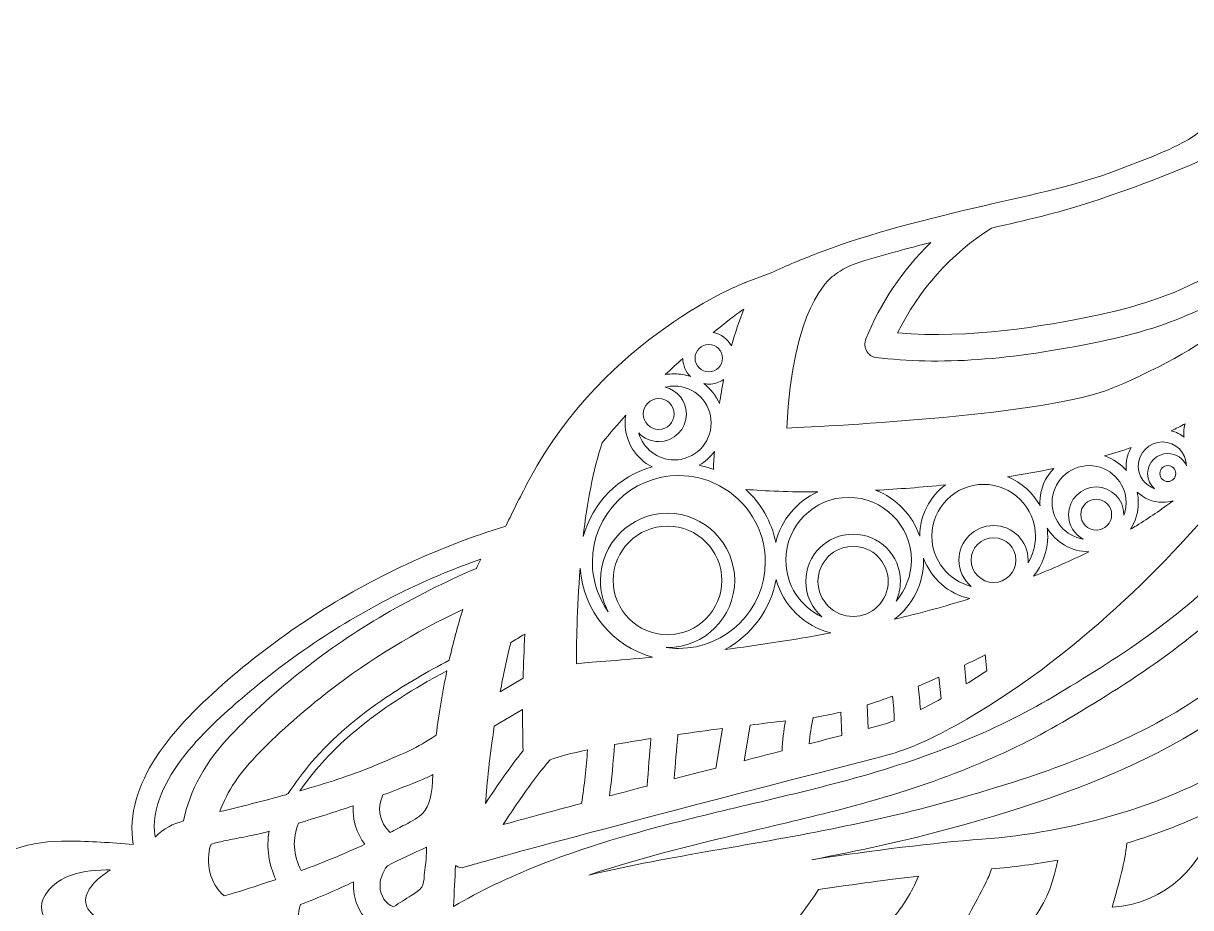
# Model space of a CAD drawing. Header units: millimetres. Extents: x -1630 to 1473, y -391 to 289.
# Drawn here: x -394.7 to -203.4, y -15.3 to 129.7 of the extents above; entities that cross this region are included whole.
import ezdxf

# ---------------------------------------------------------------- set-up
doc = ezdxf.new("R2010")
doc.units = ezdxf.units.MM
doc.header["$MEASUREMENT"] = 0
doc.layers.add('Layer 4', color=7, linetype='Continuous')

msp = doc.modelspace()

# ---------------------------------------------------------------- linework, layer by layer
at = {"layer": 'Layer 4', "lineweight": 0}
for points, knots in [([(-94.08, -259.06), (-94.1, -259.03), (-94.12, -259.01), (-94.15, -258.98), (-94.24, -258.79), (-94.32, -258.6), (-94.41, -258.41), (-94.59, -258.06), (-94.78, -257.72), (-94.96, -257.37), (-95.22, -256.85), (-95.48, -256.32), (-95.74, -255.79), (-100.32, -246.59), (-105.88, -238.13), (-113.39, -230.98), (-123.39, -221.45), (-135.04, -215.92), (-149.07, -215.26), (-144.38, -214.29), (-139.69, -213.32), (-134.34, -212.22), (-136.26, -210.01), (-137.94, -208.22), (-139.47, -206.31), (-145.75, -198.42), (-151.91, -190.44), (-158.27, -182.61), (-163.44, -176.24), (-169.72, -171.19), (-177.29, -167.89), (-179.38, -166.97), (-181.63, -166.42), (-184.74, -165.4), (-180.86, -164.63), (-177.94, -163.84), (-174.97, -163.52), (-171.9, -163.19), (-168.78, -163.31), (-165.52, -163.23), (-165.74, -162.3), (-165.75, -161.88), (-165.93, -161.56), (-166.25, -160.98), (-166.62, -160.42), (-167.05, -159.92), (-175.71, -149.87), (-184.02, -139.5), (-194.32, -130.98), (-204.14, -122.86), (-214.71, -116.17), (-227.22, -113.03), (-236.91, -110.59), (-246.55, -110.4), (-256.24, -113.31), (-262.05, -115.06), (-267.2, -117.9), (-271.73, -121.3), (-276.87, -118.07), (-281.63, -114.68), (-286.75, -111.95), (-296.71, -106.66), (-307.15, -104.58), (-318.09, -108.93), (-321.42, -110.25), (-324.66, -111.77), (-327.92, -113.25), (-332.8, -115.46), (-337.81, -117.38), (-343.24, -116.67), (-345.91, -116.31), (-348.52, -115.13), (-351.02, -114.01), (-353.14, -113.06), (-353.55, -110.85), (-354.21, -108.79), (-354.8, -106.92), (-355.9, -105.19), (-356.94, -103.5), (-357.88, -101.99), (-359.05, -100.63), (-360.22, -99.05), (-355.86, -96.97), (-353.68, -93.46), (-352.4, -89.49), (-350.48, -83.52), (-350.08, -78.4), (-349.24, -72.8), (-348.85, -70.2), (-349.19, -67.49), (-349.05, -64.84), (-349.03, -64.49), (-348.16, -64.18), (-347.01, -63.4), (-348.97, -68.08), (-346.66, -70.7), (-344.2, -72.87), (-333.32, -82.51), (-320.56, -86.08), (-306.25, -83.87), (-302.12, -83.23), (-298.09, -82.03), (-294.01, -81.09), (-293.18, -86.18), (-291.65, -87.96), (-286.7, -89.23), (-285.05, -89.66), (-283.3, -89.97), (-281.6, -89.94), (-278.7, -89.89), (-275.81, -89.56), (-272.91, -89.29), (-263.29, -88.37), (-254.7, -84.77), (-247.04, -78.99), (-244.2, -76.84), (-241.64, -74.33), (-238.47, -71.57), (-235.7, -71.57), (-232.3, -72.06), (-229.09, -71.48), (-218.58, -69.58), (-210.64, -63.86), (-205.09, -54.99), (-202.73, -54.87), (-199.97, -54.96), (-197.43, -54.21), (-187.45, -51.27), (-181.35, -43.82), (-176.24, -33.85), (-169.01, -19.76), (-172.23, 3.84), (-172.54, 6.5), (-167.85, 14.56), (-168.39, 26.23), (-169.66, 33.48), (-168.97, 34.9), (-168.4, 36.08), (-168.17, 36.54), (-162.43, 47.83), (-156.91, 59.13), (-154.14, 71.56), (-151.39, 83.9), (-150.77, 96.66), (-151.63, 109.25), (-151.72, 110.63), (-151.84, 112.02), (-151.97, 113.4), (-153.2, 126.48), (-155.17, 139.45), (-158.6, 152.12), (-161.76, 163.78), (-166.2, 175.28), (-171.43, 186.21), (-174.41, 192.45), (-178.03, 198.44), (-182.55, 203.69), (-179.08, 202.59), (-174.95, 203.54), (-172.89, 206.71), (-171.06, 209.53), (-171.99, 213.46), (-175.42, 214.47), (-176.74, 214.86), (-178.71, 214.73), (-179.08, 213.08), (-179.43, 211.52), (-177.92, 210.49), (-176.55, 210.87), (-176.34, 210.92), (-176.16, 211.01), (-176.01, 211.12), (-175.94, 211.08), (-175.88, 211.03), (-175.82, 210.98), (-175.46, 210.69), (-175.31, 210.32), (-175.28, 209.87), (-175.21, 208.8), (-176.09, 207.87), (-176.93, 207.33), (-178.77, 206.16), (-180.97, 206.49), (-182.82, 207.41), (-184.82, 208.39), (-186.55, 209.71), (-188.42, 210.73), (-188.28, 210.76), (-188.14, 210.79), (-188, 210.82), (-183.04, 211.98), (-180.01, 215.77), (-180.5, 220.97), (-180.93, 225.47), (-185.42, 230.05), (-190.11, 227.59), (-190.46, 227.41), (-190.79, 227.19), (-191.09, 226.94), (-189.85, 231.03), (-189.93, 235.23), (-191.43, 239.1), (-193.08, 243.34), (-196.15, 246.26), (-199.26, 246.54), (-201.3, 246.72), (-203.1, 245.71), (-204.33, 243.71), (-205.45, 241.87), (-204.57, 239.41), (-203.55, 236.57), (-201.95, 232.12), (-199.96, 226.59), (-204.08, 220.71), (-207.22, 216.22), (-210.62, 214.25), (-212.35, 213.48), (-213.61, 213.22), (-214.85, 212.86), (-216.06, 212.42), (-216.06, 212.42), (-217.21, 212.14), (-217.21, 212.14), (-214.15, 216.06), (-210.8, 221.78), (-210.56, 228.24), (-210.12, 240.37), (-215.26, 250.53), (-224.3, 255.42), (-229.66, 258.32), (-235.52, 258.67), (-238.89, 256.28), (-241.09, 254.73), (-242.04, 252.18), (-241.55, 249.1), (-241.12, 246.32), (-238.19, 244.64), (-234.49, 242.51), (-228.72, 239.19), (-221.53, 235.06), (-220.58, 224.93), (-220.04, 219.15), (-220.95, 214.76), (-221.94, 211.91), (-221.41, 213.84), (-221.13, 215.91), (-221.33, 218.03), (-222.16, 226.82), (-226.85, 233.67), (-233.85, 236.35), (-238.1, 237.98), (-242.33, 237.66), (-244.62, 235.54), (-246.13, 234.15), (-246.59, 232.14), (-245.92, 229.89), (-245.32, 227.82), (-242.91, 226.82), (-240.11, 225.67), (-235.75, 223.87), (-230.31, 221.63), (-228.72, 214.64), (-227.48, 209.2), (-228.35, 205.32), (-228.94, 203.57), (-229.1, 203.38), (-229.27, 203.2), (-229.42, 203.01), (-230.7, 201.46), (-231.74, 199.78), (-232.69, 198.02), (-233.64, 196.23), (-233.94, 194.07), (-235.1, 192.41), (-236.4, 190.53), (-238.66, 189.95), (-240.51, 188.81), (-242.42, 187.64), (-244.1, 186.16), (-245.52, 184.43), (-248.28, 181.03), (-249.91, 176.86), (-251.1, 172.69), (-251.22, 172.26), (-251.07, 171.48), (-250.77, 171.27), (-250.45, 171.04), (-249.71, 171.14), (-249.29, 171.36), (-246.94, 172.57), (-245.01, 174.27), (-242.5, 175.29), (-239.84, 176.37), (-237.02, 177.05), (-234.16, 177.28), (-233.35, 177.35), (-232.53, 177.38), (-231.76, 177.16), (-230.99, 176.93), (-230.32, 176.48), (-229.65, 176.03), (-225.92, 173.5), (-221.97, 170.9), (-217.49, 170.45), (-213.08, 170.01), (-208.86, 171.68), (-204.58, 172.41), (-198.29, 173.49), (-188.95, 170.81), (-185.39, 165.12), (-183.95, 162.81), (-183.61, 159.97), (-183.7, 157.25), (-183.9, 151.06), (-184.94, 145.04), (-186.77, 139.12), (-188.84, 132.44), (-190.92, 125.8), (-194.58, 119.76), (-196.23, 117.05), (-198.31, 114.79), (-200.73, 112.79), (-204.63, 109.57), (-209.36, 108.01), (-213.94, 106.19), (-221.46, 103.21), (-229.4, 101.62), (-237.25, 99.79), (-246.48, 97.63), (-255.67, 95.39), (-264.56, 91.99), (-267.13, 91.01), (-269.65, 89.95), (-272.14, 88.81), (-272.14, 88.81), (-276.4, 87.2), (-276.4, 87.2), (-276.63, 87.12), (-299.13, 78.39), (-311.68, 55.07), (-313.12, 52.39), (-314.43, 49.81), (-315.62, 47.26), (-326.77, 43.83), (-337.43, 38.87), (-347.22, 32.52), (-352.12, 29.35), (-356.8, 25.83), (-361.21, 22), (-365.58, 18.2), (-369.87, 14.13), (-373.02, 9.24), (-375.71, 5.08), (-377.54, 0), (-376.66, -4.9), (-380.29, -4.63), (-383.78, -4.36), (-387.26, -4.35), (-393.42, -4.34), (-399.2, -5.58), (-402.46, -11.1), (-408.14, -10.95), (-413.44, -10.55), (-418.72, -10.74), (-425.68, -11), (-431.96, -13.42), (-437.13, -18.2), (-445.74, -26.16), (-439.42, -31.84), (-439.47, -32.21), (-441.81, -32.21), (-444.19, -32.13), (-446.57, -32.23), (-451.6, -32.43), (-456.62, -32.72), (-461.65, -32.99), (-470.57, -33.47), (-478.87, -36.14), (-486.49, -40.63), (-494.59, -45.41), (-500.65, -52), (-503.7, -61.2), (-506.02, -68.2), (-506.91, -75.38), (-507.5, -82.63), (-507.85, -86.88), (-507.78, -86.96), (-512.08, -88.3), (-517.41, -89.96), (-522.58, -91.96), (-527.38, -94.9), (-544.45, -105.33), (-553.08, -120.5), (-552.85, -140.48), (-552.79, -146.55), (-552.12, -152.65), (-551.21, -158.66), (-550.1, -165.95), (-550.56, -182.17), (-550.47, -182.89), (-547.8, -181.22), (-545.17, -179.49), (-542.52, -177.81), (-542.56, -178.79), (-542.98, -179.39), (-543.36, -180.02), (-545.89, -184.22), (-548.78, -188.24), (-550.85, -192.64), (-556.35, -204.4), (-557.94, -216.75), (-554.6, -229.39), (-552.82, -236.17), (-550.27, -242.74), (-548.18, -249.43), (-546.2, -255.74), (-544.38, -262.09), (-542.49, -268.42), (-542.06, -269.83), (-541.61, -271.24), (-540.89, -273.53), (-534.22, -263.19), (-525.38, -256.62), (-515.52, -250.29), (-515.52, -256.17), (-515.51, -261.45), (-515.52, -266.73), (-515.54, -275.16), (-514.25, -283.39), (-511.39, -291.3), (-508.4, -299.56), (-503.84, -306.84), (-496.54, -311.98), (-491.56, -315.49), (-486.43, -318.8), (-481.21, -321.93), (-474.7, -325.84), (-461.94, -336.71), (-460.64, -337.62), (-459.39, -328.44), (-457.36, -321.22), (-455.71, -312.07), (-454.53, -314.78), (-453.51, -317.08), (-452.52, -319.38), (-447.03, -332.19), (-439.81, -343.81), (-429.56, -353.42), (-419.24, -363.1), (-407.19, -369.1), (-393.01, -369.84), (-385.89, -370.22), (-378.69, -369.55), (-371.56, -368.94), (-365.32, -368.41), (-359.14, -368.07), (-352.94, -369.15), (-351.46, -369.4), (-349.94, -369.44), (-348.53, -369.56), (-350.46, -361.19), (-352.32, -353.15), (-354.18, -345.11), (-352.77, -345.71), (-351.91, -346.52), (-351.06, -347.34), (-344.98, -353.3), (-338.44, -358.64), (-331.27, -363.28), (-318.83, -371.32), (-305.25, -373.38), (-290.89, -371.38), (-283.3, -370.32), (-275.76, -368.83), (-268.22, -367.43), (-260.19, -365.94), (-252.19, -365.87), (-244.22, -367.75), (-242.36, -368.19), (-240.56, -368.88), (-238.1, -369.66), (-238.56, -368.12), (-242.32, -359.48), (-243.26, -355.8), (-244.83, -349.67), (-245.79, -343.38), (-247.09, -337.18), (-247.7, -334.22), (-248.49, -331.3), (-249.21, -328.3), (-245.64, -330.77), (-242.42, -333.39), (-238.85, -335.38), (-225.65, -342.75), (-211.65, -345.61), (-196.71, -342.01), (-188.54, -340.04), (-180.85, -336.82), (-173.4, -332.96), (-162.23, -327.16), (-137.82, -316.09), (-136.77, -315.38), (-147.75, -307.78), (-153.22, -296.18), (-161.85, -286.15), (-151.04, -289.93), (-141.17, -288.72), (-131.5, -285.34), (-125.75, -283.33), (-120.12, -280.95), (-114.56, -278.46), (-103.2, -273.38), (-88.42, -276.35), (-87.44, -276.16), (-89.72, -270.29), (-91.9, -264.67), (-94.08, -259.06)], [0, 0, 0, 0, 1, 1, 1, 2, 2, 2, 3, 3, 3, 4, 4, 4, 5, 5, 5, 6, 6, 6, 7, 7, 7, 8, 8, 8, 9, 9, 9, 10, 10, 10, 11, 11, 11, 12, 12, 12, 13, 13, 13, 14, 14, 14, 15, 15, 15, 16, 16, 16, 17, 17, 17, 18, 18, 18, 19, 19, 19, 20, 20, 20, 21, 21, 21, 22, 22, 22, 23, 23, 23, 24, 24, 24, 25, 25, 25, 26, 26, 26, 27, 27, 27, 28, 28, 28, 29, 29, 29, 30, 30, 30, 31, 31, 31, 32, 32, 32, 33, 33, 33, 34, 34, 34, 35, 35, 35, 36, 36, 36, 37, 37, 37, 38, 38, 38, 39, 39, 39, 40, 40, 40, 41, 41, 41, 42, 42, 42, 43, 43, 43, 44, 44, 44, 45, 45, 45, 46, 46, 46, 47, 47, 47, 48, 48, 48, 49, 49, 49, 50, 50, 50, 51, 51, 51, 52, 52, 52, 53, 53, 53, 54, 54, 54, 55, 55, 55, 56, 56, 56, 57, 57, 57, 58, 58, 58, 59, 59, 59, 60, 60, 60, 61, 61, 61, 62, 62, 62, 63, 63, 63, 64, 64, 64, 65, 65, 65, 66, 66, 66, 67, 67, 67, 68, 68, 68, 69, 69, 69, 70, 70, 70, 71, 71, 71, 72, 72, 72, 73, 73, 73, 74, 74, 74, 75, 75, 75, 76, 76, 76, 77, 77, 77, 78, 78, 78, 79, 79, 79, 80, 80, 80, 81, 81, 81, 82, 82, 82, 83, 83, 83, 84, 84, 84, 85, 85, 85, 86, 86, 86, 87, 87, 87, 88, 88, 88, 89, 89, 89, 90, 90, 90, 91, 91, 91, 92, 92, 92, 93, 93, 93, 94, 94, 94, 95, 95, 95, 96, 96, 96, 97, 97, 97, 98, 98, 98, 99, 99, 99, 100, 100, 100, 101, 101, 101, 102, 102, 102, 103, 103, 103, 104, 104, 104, 105, 105, 105, 106, 106, 106, 107, 107, 107, 108, 108, 108, 109, 109, 109, 110, 110, 110, 111, 111, 111, 112, 112, 112, 113, 113, 113, 114, 114, 114, 115, 115, 115, 116, 116, 116, 117, 117, 117, 118, 118, 118, 119, 119, 119, 120, 120, 120, 121, 121, 121, 122, 122, 122, 123, 123, 123, 124, 124, 124, 125, 125, 125, 126, 126, 126, 127, 127, 127, 128, 128, 128, 129, 129, 129, 130, 130, 130, 131, 131, 131, 132, 132, 132, 133, 133, 133, 134, 134, 134, 135, 135, 135, 136, 136, 136, 137, 137, 137, 138, 138, 138, 139, 139, 139, 140, 140, 140, 141, 141, 141, 142, 142, 142, 143, 143, 143, 144, 144, 144, 145, 145, 145, 146, 146, 146, 147, 147, 147, 148, 148, 148, 149, 149, 149, 150, 150, 150, 151, 151, 151, 152, 152, 152, 153, 153, 153, 154, 154, 154, 155, 155, 155, 156, 156, 156, 157, 157, 157, 158, 158, 158, 159, 159, 159, 160, 160, 160, 161, 161, 161, 162, 162, 162, 163, 163, 163, 164, 164, 164, 165, 165, 165, 166, 166, 166, 167, 167, 167, 168, 168, 168, 169, 169, 169, 170, 170, 170, 171, 171, 171, 172, 172, 172, 172]), ([(-236.06, 96.11), (-230.43, 97.4), (-225.11, 98.63), (-220.47, 100.14), (-209.25, 103.78), (-201.82, 107.12), (-198.71, 108.61), (-198.5, 107.88), (-198.28, 107.14), (-198.13, 106.65), (-196.86, 102.59), (-195.03, 98.42), (-192.68, 94.23), (-198.78, 88.19), (-207.26, 84.21), (-219.29, 81.72), (-227.45, 80.03), (-239.51, 77.95), (-251.44, 78.93), (-247.99, 85.98), (-242.69, 91.9), (-236.06, 96.11)], [0, 0, 0, 0, 1, 1, 1, 2, 2, 2, 3, 3, 3, 4, 4, 4, 5, 5, 5, 6, 6, 6, 7, 7, 7, 7]), ([(-262.03, 88.24), (-261.91, 88.31), (-261.79, 88.4), (-261.69, 88.5), (-261.41, 88.74), (-259.83, 89.87), (-257.61, 90.55), (-253.42, 91.83), (-249.45, 92.89), (-246.02, 93.74), (-250.6, 89.27), (-254.24, 83.88), (-256.63, 77.96), (-256.9, 77.3), (-256.85, 76.52), (-256.49, 75.91), (-256.17, 75.36), (-255.63, 75), (-255.01, 74.93), (-244.51, 73.62), (-233.14, 74.42), (-218.12, 77.54), (-206.08, 80.03), (-197, 84.25), (-190.4, 90.4), (-190.12, 89.93), (-189.97, 89.53), (-189.97, 89.22), (-189.97, 89.07), (-189.95, 88.93), (-189.91, 88.8), (-192.13, 84.8), (-198.43, 77.33), (-216.16, 69.92), (-226.79, 65.47), (-261.92, 63.68), (-269.59, 63.34), (-268.69, 83.03), (-262.65, 87.8), (-262.03, 88.24)], [0, 0, 0, 0, 1, 1, 1, 2, 2, 2, 3, 3, 3, 4, 4, 4, 5, 5, 5, 6, 6, 6, 7, 7, 7, 8, 8, 8, 9, 9, 9, 10, 10, 10, 11, 11, 11, 12, 12, 12, 13, 13, 13, 13]), ([(-276.87, 82.7), (-276.78, 82.75), (-276.7, 82.8), (-276.61, 82.85), (-277.41, 80.89), (-278.08, 78.86), (-278.65, 76.82), (-279.26, 77.94), (-280.37, 78.76), (-281.68, 78.98), (-279.69, 80.59), (-278.03, 81.85), (-276.87, 82.7)], [0, 0, 0, 0, 1, 1, 1, 2, 2, 2, 3, 3, 3, 4, 4, 4, 4]), ([(-282.38, 77.04), (-281.14, 77.04), (-280.13, 76.03), (-280.13, 74.79), (-280.13, 73.55), (-281.14, 72.54), (-282.38, 72.54), (-283.62, 72.54), (-284.63, 73.55), (-284.63, 74.79), (-284.63, 76.03), (-283.62, 77.04), (-282.38, 77.04)], [0, 0, 0, 0, 1, 1, 1, 2, 2, 2, 3, 3, 3, 4, 4, 4, 4]), ([(-286.63, 74.75), (-286.62, 73.59), (-286.14, 72.54), (-285.38, 71.78), (-286.21, 72.07), (-287.1, 72.23), (-288.03, 72.23), (-288.53, 72.23), (-289.02, 72.19), (-289.5, 72.1), (-288.52, 73.03), (-287.56, 73.91), (-286.63, 74.75)], [0, 0, 0, 0, 1, 1, 1, 2, 2, 2, 3, 3, 3, 4, 4, 4, 4]), ([(-283.21, 70.63), (-282.94, 70.57), (-282.66, 70.54), (-282.38, 70.54), (-281.47, 70.54), (-280.63, 70.83), (-279.94, 71.32), (-280.21, 69.95), (-280.43, 68.62), (-280.62, 67.34), (-281.18, 68.65), (-282.08, 69.78), (-283.21, 70.63)], [0, 0, 0, 0, 1, 1, 1, 2, 2, 2, 3, 3, 3, 4, 4, 4, 4]), ([(-253.99, 9.51), (-250.23, 10.48), (-246.4, 12.09), (-241.92, 14.59), (-222.26, 25.55), (-206.53, 41.95), (-196.8, 53.77), (-191.43, 60.3), (-187.24, 66.19), (-184.33, 70.55), (-184.12, 61.14), (-188.1, 51.09), (-195.52, 42.54), (-203.75, 33.05), (-214.63, 26.11), (-225.06, 19.82), (-234.62, 14.06), (-245.56, 9.52), (-258.53, 5.95), (-264.3, 4.35), (-270.23, 2.95), (-275.97, 1.59), (-281.41, 0.3), (-287.04, -1.04), (-292.54, -2.54), (-305.53, -6.07), (-315.65, -10.07), (-324.18, -15.07), (-324.09, -12.75), (-323.98, -10.51), (-323.87, -8.35), (-323.84, -8.38), (-323.81, -8.41), (-323.77, -8.43), (-323.39, -8.71), (-322.9, -8.8), (-322.45, -8.66), (-322.45, -8.66), (-321.15, -8.27), (-321.15, -8.27), (-321.04, -8.24), (-309.38, -4.76), (-253.99, 9.51)], [0, 0, 0, 0, 1, 1, 1, 2, 2, 2, 3, 3, 3, 4, 4, 4, 5, 5, 5, 6, 6, 6, 7, 7, 7, 8, 8, 8, 9, 9, 9, 10, 10, 10, 11, 11, 11, 12, 12, 12, 13, 13, 13, 14, 14, 14, 14]), ([(-281.69, -5.92), (-288.34, -7.07), (-295.19, -8.31), (-302, -9.93), (-293.02, -6.89), (-283.7, -4.69), (-274.57, -2.53), (-269.31, -1.29), (-263.88, -0.01), (-258.62, 1.41), (-244.97, 5.1), (-234.1, 9.46), (-224.39, 15.16), (-213.6, 21.49), (-202.4, 28.66), (-193.66, 38.1), (-184.7, 47.76), (-179.84, 59.19), (-179.95, 70.04), (-179, 68.37), (-178.14, 66.68), (-177.37, 64.99), (-176.35, 57.14), (-178.04, 48.44), (-182.14, 40.48), (-187.05, 30.94), (-195.38, 22.76), (-206.89, 16.17), (-218.33, 9.62), (-230.96, 5.58), (-241.81, 2.5), (-254.49, -1.11), (-267.38, -3.45), (-281.69, -5.92)], [0, 0, 0, 0, 1, 1, 1, 2, 2, 2, 3, 3, 3, 4, 4, 4, 5, 5, 5, 6, 6, 6, 7, 7, 7, 8, 8, 8, 9, 9, 9, 10, 10, 10, 11, 11, 11, 11]), ([(-290.57, 61.12), (-288.07, 61.12), (-286.04, 63.15), (-286.04, 65.65), (-286.04, 67.78), (-287.52, 69.57), (-289.51, 70.05), (-289.03, 70.16), (-288.54, 70.23), (-288.03, 70.23), (-284.69, 70.23), (-281.98, 67.52), (-281.98, 64.18), (-281.98, 60.84), (-284.69, 58.12), (-288.03, 58.12), (-290.81, 58.12), (-293.15, 60), (-293.86, 62.55), (-293.04, 61.67), (-291.87, 61.12), (-290.57, 61.12)], [0, 0, 0, 0, 1, 1, 1, 2, 2, 2, 3, 3, 3, 4, 4, 4, 5, 5, 5, 6, 6, 6, 7, 7, 7, 7]), ([(-290.57, 68.18), (-289.17, 68.18), (-288.04, 67.04), (-288.04, 65.65), (-288.04, 64.25), (-289.17, 63.12), (-290.57, 63.12), (-291.96, 63.12), (-293.1, 64.25), (-293.1, 65.65), (-293.1, 67.04), (-291.96, 68.18), (-290.57, 68.18)], [0, 0, 0, 0, 1, 1, 1, 2, 2, 2, 3, 3, 3, 4, 4, 4, 4]), ([(-299.82, 60.91), (-298.58, 62.48), (-297.29, 63.98), (-295.99, 65.43), (-296.06, 65.02), (-296.09, 64.6), (-296.09, 64.18), (-296.09, 61.04), (-294.29, 58.31), (-291.66, 56.98), (-297.15, 55.44), (-301.47, 51.07), (-302.94, 45.54), (-302.31, 50.98), (-301.33, 56.49), (-299.82, 60.91)], [0, 0, 0, 0, 1, 1, 1, 2, 2, 2, 3, 3, 3, 4, 4, 4, 5, 5, 5, 5]), ([(-204.48, 61.85), (-205.1, 62.33), (-205.82, 62.68), (-206.6, 62.88), (-205.83, 63.26), (-205.07, 63.65), (-204.32, 64.06), (-204.48, 63.64), (-204.57, 63.18), (-204.57, 62.69), (-204.57, 62.4), (-204.54, 62.12), (-204.48, 61.85)], [0, 0, 0, 0, 1, 1, 1, 2, 2, 2, 3, 3, 3, 4, 4, 4, 4]), ([(-283.94, 57.24), (-282.96, 57.82), (-282.12, 58.6), (-281.46, 59.52), (-281.55, 58.3), (-281.59, 57.29), (-281.61, 56.57), (-282.36, 56.85), (-283.14, 57.07), (-283.94, 57.24)], [0, 0, 0, 0, 1, 1, 1, 2, 2, 2, 3, 3, 3, 3]), ([(-214, 57.12), (-214, 56.86), (-213.98, 56.61), (-213.95, 56.37), (-214.89, 57.46), (-216.13, 58.31), (-217.53, 58.77), (-216.02, 59.21), (-214.56, 59.67), (-213.16, 60.16), (-213.69, 59.27), (-214, 58.23), (-214, 57.12)], [0, 0, 0, 0, 1, 1, 1, 2, 2, 2, 3, 3, 3, 4, 4, 4, 4]), ([(-204.11, 57.15), (-204.61, 58.34), (-205.79, 59.18), (-207.16, 59.18), (-208.98, 59.18), (-210.47, 57.7), (-210.47, 55.88), (-210.47, 54.88), (-210.02, 53.99), (-209.33, 53.39), (-210.88, 53.92), (-212, 55.39), (-212, 57.12), (-212, 59.29), (-210.23, 61.06), (-208.06, 61.06), (-205.89, 61.06), (-204.13, 59.31), (-204.11, 57.15)], [0, 0, 0, 0, 1, 1, 1, 2, 2, 2, 3, 3, 3, 4, 4, 4, 5, 5, 5, 6, 6, 6, 6]), ([(-273.11, 41.39), (-273.11, 33.58), (-279.47, 27.22), (-287.28, 27.22), (-287.98, 27.22), (-288.67, 27.28), (-289.35, 27.37), (-289.28, 27.37), (-289.2, 27.37), (-289.13, 27.37), (-283.07, 27.37), (-278.13, 32.3), (-278.13, 38.37), (-278.13, 44.43), (-283.07, 49.37), (-289.13, 49.37), (-295.2, 49.37), (-300.13, 44.43), (-300.13, 38.37), (-300.13, 36.52), (-299.67, 34.77), (-298.86, 33.24), (-300.49, 35.55), (-301.45, 38.36), (-301.45, 41.39), (-301.45, 49.2), (-295.09, 55.56), (-287.28, 55.56), (-285.04, 55.56), (-282.91, 55.03), (-281.03, 54.1), (-280.9, 54.01), (-280.76, 53.93), (-280.6, 53.88), (-276.15, 51.49), (-273.11, 46.79), (-273.11, 41.39)], [0, 0, 0, 0, 1, 1, 1, 2, 2, 2, 3, 3, 3, 4, 4, 4, 5, 5, 5, 6, 6, 6, 7, 7, 7, 8, 8, 8, 9, 9, 9, 10, 10, 10, 11, 11, 11, 12, 12, 12, 12]), ([(-228.12, 51.12), (-228.12, 50.94), (-228.11, 50.76), (-228.1, 50.58), (-229.26, 52.73), (-231.14, 54.42), (-233.41, 55.34), (-230.85, 55.75), (-228.32, 56.2), (-225.85, 56.72), (-227.25, 55.27), (-228.12, 53.3), (-228.12, 51.12)], [0, 0, 0, 0, 1, 1, 1, 2, 2, 2, 3, 3, 3, 4, 4, 4, 4]), ([(-214, 51.12), (-214, 50.4), (-214.14, 49.71), (-214.37, 49.06), (-214.37, 49.09), (-214.37, 49.12), (-214.37, 49.15), (-214.37, 51.65), (-216.4, 53.68), (-218.9, 53.68), (-221.39, 53.68), (-223.43, 51.65), (-223.43, 49.15), (-223.43, 47.41), (-222.45, 45.91), (-221.01, 45.15), (-223.9, 45.6), (-226.12, 48.11), (-226.12, 51.12), (-226.12, 54.46), (-223.4, 57.18), (-220.06, 57.18), (-216.72, 57.18), (-214, 54.46), (-214, 51.12)], [0, 0, 0, 0, 1, 1, 1, 2, 2, 2, 3, 3, 3, 4, 4, 4, 5, 5, 5, 6, 6, 6, 7, 7, 7, 8, 8, 8, 8]), ([(-205.86, 55.88), (-205.86, 55.16), (-206.44, 54.57), (-207.16, 54.57), (-207.88, 54.57), (-208.47, 55.16), (-208.47, 55.88), (-208.47, 56.6), (-207.88, 57.18), (-207.16, 57.18), (-206.44, 57.18), (-205.86, 56.6), (-205.86, 55.88)], [0, 0, 0, 0, 1, 1, 1, 2, 2, 2, 3, 3, 3, 4, 4, 4, 4]), ([(-247.82, 45.62), (-247.82, 45.61), (-247.82, 45.61), (-247.82, 45.6), (-248.99, 49.06), (-251.65, 51.84), (-255.04, 53.15), (-251.35, 53.34), (-247.5, 53.63), (-243.6, 54.03), (-246.16, 52.11), (-247.82, 49.06), (-247.82, 45.62)], [0, 0, 0, 0, 1, 1, 1, 2, 2, 2, 3, 3, 3, 4, 4, 4, 4]), ([(-228.85, 45.62), (-228.85, 44.02), (-229.29, 42.52), (-230.07, 41.24), (-230.06, 41.39), (-230.05, 41.54), (-230.05, 41.7), (-230.05, 44.82), (-232.59, 47.37), (-235.72, 47.37), (-238.84, 47.37), (-241.39, 44.82), (-241.39, 41.7), (-241.39, 39.97), (-240.61, 38.42), (-239.38, 37.38), (-243.08, 38.3), (-245.82, 41.64), (-245.82, 45.62), (-245.82, 50.3), (-242.02, 54.11), (-237.34, 54.11), (-232.66, 54.11), (-228.85, 50.3), (-228.85, 45.62)], [0, 0, 0, 0, 1, 1, 1, 2, 2, 2, 3, 3, 3, 4, 4, 4, 5, 5, 5, 6, 6, 6, 7, 7, 7, 8, 8, 8, 8]), ([(-264.53, 52.88), (-267.93, 51.34), (-270.5, 48.29), (-271.4, 44.6), (-272.09, 48), (-273.84, 51.02), (-276.3, 53.29), (-273.15, 53.01), (-269.12, 52.86), (-264.53, 52.88)], [0, 0, 0, 0, 1, 1, 1, 2, 2, 2, 3, 3, 3, 3]), ([(-249.18, 41.7), (-249.18, 39.13), (-250.13, 36.79), (-251.68, 34.99), (-251.23, 35.97), (-250.98, 37.06), (-250.98, 38.21), (-250.98, 42.48), (-254.45, 45.96), (-258.73, 45.96), (-263, 45.96), (-266.48, 42.48), (-266.48, 38.21), (-266.48, 35.9), (-265.46, 33.82), (-263.84, 32.4), (-267.33, 34.04), (-269.75, 37.59), (-269.75, 41.7), (-269.75, 47.37), (-265.14, 51.98), (-259.47, 51.98), (-253.8, 51.98), (-249.18, 47.37), (-249.18, 41.7)], [0, 0, 0, 0, 1, 1, 1, 2, 2, 2, 3, 3, 3, 4, 4, 4, 5, 5, 5, 6, 6, 6, 7, 7, 7, 8, 8, 8, 8]), ([(-173.84, 34.5), (-173.84, 34.5), (-173.84, 34.5), (-173.84, 34.5), (-176.62, 24.27), (-184.5, 15.13), (-196.62, 8.07), (-208.11, 1.37), (-222.69, -2.93), (-237.66, -4.05), (-245.54, -4.64), (-255.3, -5.88), (-265.48, -7.41), (-257.78, -5.95), (-250.05, -4.29), (-242.47, -2.2), (-218.47, 4.42), (-192.21, 14.18), (-179.45, 36.32), (-176.48, 41.48), (-174.44, 47.01), (-173.44, 52.55), (-171.83, 43.74), (-173.11, 37.19), (-173.84, 34.5)], [0, 0, 0, 0, 1, 1, 1, 2, 2, 2, 3, 3, 3, 4, 4, 4, 5, 5, 5, 6, 6, 6, 7, 7, 7, 8, 8, 8, 8]), ([(-221.43, 49.15), (-221.43, 50.54), (-220.29, 51.68), (-218.9, 51.68), (-217.5, 51.68), (-216.37, 50.54), (-216.37, 49.15), (-216.37, 47.75), (-217.5, 46.62), (-218.9, 46.62), (-220.29, 46.62), (-221.43, 47.75), (-221.43, 49.15)], [0, 0, 0, 0, 1, 1, 1, 2, 2, 2, 3, 3, 3, 4, 4, 4, 4]), ([(-212.19, 52.85), (-211.12, 51.82), (-209.66, 51.17), (-208.06, 51.17), (-207.45, 51.17), (-206.86, 51.26), (-206.31, 51.43), (-208.22, 49.98), (-210.2, 48.63), (-212.3, 47.34), (-212.63, 47.14), (-212.96, 46.95), (-213.3, 46.75), (-212.48, 48.01), (-212, 49.51), (-212, 51.12), (-212, 51.72), (-212.07, 52.3), (-212.19, 52.85)], [0, 0, 0, 0, 1, 1, 1, 2, 2, 2, 3, 3, 3, 4, 4, 4, 5, 5, 5, 6, 6, 6, 6]), ([(-298.04, 38.37), (-298.04, 43.28), (-294.04, 47.27), (-289.13, 47.27), (-284.22, 47.27), (-280.23, 43.28), (-280.23, 38.37), (-280.23, 33.46), (-284.22, 29.46), (-289.13, 29.46), (-294.04, 29.46), (-298.04, 33.46), (-298.04, 38.37)], [0, 0, 0, 0, 1, 1, 1, 2, 2, 2, 3, 3, 3, 4, 4, 4, 4]), ([(-226.93, 46.91), (-225.52, 44.62), (-222.99, 43.08), (-220.1, 43.06), (-223.04, 41.61), (-226.07, 40.28), (-229.16, 39.06), (-227.72, 40.85), (-226.85, 43.14), (-226.85, 45.62), (-226.85, 46.06), (-226.88, 46.49), (-226.93, 46.91)], [0, 0, 0, 0, 1, 1, 1, 2, 2, 2, 3, 3, 3, 4, 4, 4, 4]), ([(-239.39, 41.7), (-239.39, 43.72), (-237.74, 45.37), (-235.72, 45.37), (-233.69, 45.37), (-232.05, 43.72), (-232.05, 41.7), (-232.05, 39.67), (-233.69, 38.03), (-235.72, 38.03), (-237.74, 38.03), (-239.39, 39.67), (-239.39, 41.7)], [0, 0, 0, 0, 1, 1, 1, 2, 2, 2, 3, 3, 3, 4, 4, 4, 4]), ([(-264.48, 38.21), (-264.48, 41.38), (-261.9, 43.96), (-258.73, 43.96), (-255.56, 43.96), (-252.98, 41.38), (-252.98, 38.21), (-252.98, 35.04), (-255.56, 32.46), (-258.73, 32.46), (-261.9, 32.46), (-264.48, 35.04), (-264.48, 38.21)], [0, 0, 0, 0, 1, 1, 1, 2, 2, 2, 3, 3, 3, 4, 4, 4, 4]), ([(-358.32, 19.51), (-350.11, 26.54), (-341.06, 32.44), (-331.41, 37.04), (-327.66, 38.82), (-323.75, 40.44), (-319.74, 41.87), (-320.01, 41.25), (-320.28, 40.66), (-320.45, 40.34), (-330.89, 35.88), (-340.66, 30.16), (-348.74, 23.79), (-353.18, 20.28), (-357.21, 16.64), (-360.69, 12.99), (-364.84, 8.64), (-367.37, 4.05), (-368.44, -1.04), (-370.08, -1.55), (-371.71, -2.25), (-373.01, -3.66), (-373.04, -3.66), (-373.06, -3.65), (-373.09, -3.65), (-374.49, 5.66), (-363.62, 14.98), (-358.32, 19.51)], [0, 0, 0, 0, 1, 1, 1, 2, 2, 2, 3, 3, 3, 4, 4, 4, 5, 5, 5, 6, 6, 6, 7, 7, 7, 8, 8, 8, 9, 9, 9, 9]), ([(-303.44, 40.37), (-303.01, 33.38), (-298.12, 27.58), (-291.59, 25.78), (-294.54, 25.51), (-297.12, 25.3), (-299.24, 25.13), (-301.48, 24.96), (-303.01, 24.83), (-304.06, 24.72), (-304.07, 27.62), (-303.99, 33.64), (-303.44, 40.37)], [0, 0, 0, 0, 1, 1, 1, 2, 2, 2, 3, 3, 3, 4, 4, 4, 4]), ([(-251.94, 32), (-249.05, 34.25), (-247.18, 37.76), (-247.18, 41.7), (-247.18, 41.81), (-247.19, 41.93), (-247.2, 42.04), (-245.98, 38.71), (-243.13, 36.16), (-239.61, 35.38), (-243.72, 34.1), (-247.85, 32.98), (-251.94, 32)], [0, 0, 0, 0, 1, 1, 1, 2, 2, 2, 3, 3, 3, 4, 4, 4, 4]), ([(-262.38, 29.77), (-268.53, 28.6), (-274.41, 27.72), (-279.75, 27.05), (-275.41, 29.34), (-272.23, 33.55), (-271.33, 38.54), (-270.19, 34.22), (-266.74, 30.83), (-262.38, 29.77)], [0, 0, 0, 0, 1, 1, 1, 2, 2, 2, 3, 3, 3, 3]), ([(-324.9, 25.29), (-328.46, 23.42), (-331.95, 21.41), (-335.28, 19.16), (-339.73, 16.14), (-343.93, 12.66), (-347.44, 8.57), (-348.83, 6.95), (-350.11, 5.24), (-351.26, 3.43), (-351.41, 3.38), (-351.55, 3.31), (-351.69, 3.22), (-355.36, 2.21), (-359.07, 1.3), (-362.47, 0.47), (-361.29, 3.8), (-359.22, 6.87), (-355.92, 10.22), (-352.46, 13.74), (-348.65, 17.1), (-344.61, 20.22), (-337.84, 25.45), (-330.47, 29.94), (-322.69, 33.58), (-323.52, 30.9), (-324.25, 28.15), (-324.9, 25.29)], [0, 0, 0, 0, 1, 1, 1, 2, 2, 2, 3, 3, 3, 4, 4, 4, 5, 5, 5, 6, 6, 6, 7, 7, 7, 8, 8, 8, 9, 9, 9, 9]), ([(-314.82, 28.17), (-314.06, 28.64), (-313.3, 29.1), (-312.53, 29.55), (-312.64, 27.03), (-312.73, 24.61), (-312.79, 22.32), (-312.79, 22.32), (-316.55, 20.09), (-316.55, 20.09), (-316.04, 22.82), (-315.46, 25.53), (-314.82, 28.17)], [0, 0, 0, 0, 1, 1, 1, 2, 2, 2, 3, 3, 3, 4, 4, 4, 4]), ([(-237.07, 26.19), (-237.07, 26.19), (-236.83, 23.56), (-236.83, 23.56), (-237.95, 22.81), (-239.08, 22.09), (-240.19, 21.4), (-240.19, 21.4), (-240.5, 24.47), (-240.5, 24.47), (-239.37, 25.02), (-238.22, 25.6), (-237.07, 26.19)], [0, 0, 0, 0, 1, 1, 1, 2, 2, 2, 3, 3, 3, 4, 4, 4, 4]), ([(-331.46, 10.43), (-332.45, 9.96), (-334.61, 9.05), (-336.03, 8.45), (-336.94, 8.07), (-337.39, 7.89), (-337.63, 7.77), (-341.11, 6.41), (-344.96, 5.13), (-349.35, 3.87), (-347.15, 7.1), (-344.49, 10.01), (-341.57, 12.6), (-337.58, 16.14), (-333.12, 19.13), (-328.5, 21.78), (-327.43, 22.39), (-326.35, 22.99), (-325.27, 23.57), (-325.96, 20.25), (-326.55, 16.77), (-327.05, 13.02), (-327.05, 13.02), (-327.2, 12.92), (-327.2, 12.92), (-328.58, 12.04), (-329.99, 11.13), (-331.46, 10.43)], [0, 0, 0, 0, 1, 1, 1, 2, 2, 2, 3, 3, 3, 4, 4, 4, 5, 5, 5, 6, 6, 6, 7, 7, 7, 8, 8, 8, 9, 9, 9, 9]), ([(-244.32, 18.97), (-244.33, 18.97), (-244.34, 18.96), (-244.35, 18.95), (-245.52, 18.3), (-246.63, 17.73), (-247.71, 17.2), (-247.79, 18.49), (-247.9, 19.78), (-248.06, 21.05), (-246.94, 21.51), (-245.81, 22), (-244.68, 22.51), (-244.68, 22.51), (-244.32, 18.97), (-244.32, 18.97)], [0, 0, 0, 0, 1, 1, 1, 2, 2, 2, 3, 3, 3, 4, 4, 4, 5, 5, 5, 5]), ([(-252.25, 19.4), (-252.11, 18.06), (-252.02, 16.71), (-251.98, 15.37), (-253.09, 14.96), (-254.16, 14.63), (-255.24, 14.35), (-255.24, 14.35), (-256.27, 14.08), (-256.27, 14.08), (-256.27, 14.08), (-256.41, 17.98), (-256.41, 17.98), (-255.07, 18.4), (-253.67, 18.87), (-252.25, 19.4)], [0, 0, 0, 0, 1, 1, 1, 2, 2, 2, 3, 3, 3, 4, 4, 4, 5, 5, 5, 5]), ([(-317.51, 14.47), (-317.51, 14.47), (-312.87, 17.21), (-312.87, 17.21), (-312.89, 14.79), (-312.86, 12.52), (-312.8, 10.46), (-315.01, 7.7), (-317.03, 4.73), (-318.98, 1.81), (-318.71, 5.22), (-318.26, 9.55), (-317.51, 14.47)], [0, 0, 0, 0, 1, 1, 1, 2, 2, 2, 3, 3, 3, 4, 4, 4, 4]), ([(-269.82, 15.34), (-270.1, 13.74), (-270.28, 12.1), (-270.37, 10.44), (-272.53, 9.88), (-274.6, 9.34), (-276.59, 8.82), (-276.59, 8.82), (-275.61, 14.66), (-275.61, 14.66), (-273.73, 14.89), (-271.79, 15.12), (-269.82, 15.34)], [0, 0, 0, 0, 1, 1, 1, 2, 2, 2, 3, 3, 3, 4, 4, 4, 4]), ([(-260.58, 12.97), (-262.42, 12.5), (-264.21, 12.04), (-265.94, 11.59), (-265.81, 13.01), (-265.59, 14.45), (-265.29, 15.88), (-263.84, 16.09), (-262.31, 16.39), (-260.72, 16.78), (-260.72, 16.78), (-260.58, 12.97), (-260.58, 12.97)], [0, 0, 0, 0, 1, 1, 1, 2, 2, 2, 3, 3, 3, 4, 4, 4, 4]), ([(-288.03, 5.83), (-287.87, 8.24), (-287.67, 10.68), (-287.42, 13.11), (-285.14, 13.44), (-282.69, 13.77), (-280.12, 14.1), (-280.12, 14.1), (-281.2, 7.62), (-281.2, 7.62), (-283.61, 6.99), (-285.88, 6.4), (-288.03, 5.83)], [0, 0, 0, 0, 1, 1, 1, 2, 2, 2, 3, 3, 3, 4, 4, 4, 4]), ([(-298.64, 3.04), (-298.28, 5.8), (-298.01, 8.62), (-297.83, 11.46), (-296.01, 11.78), (-294.01, 12.12), (-291.85, 12.45), (-292.1, 9.87), (-292.3, 7.26), (-292.45, 4.67), (-294.67, 4.09), (-296.72, 3.55), (-298.64, 3.04)], [0, 0, 0, 0, 1, 1, 1, 2, 2, 2, 3, 3, 3, 4, 4, 4, 4]), ([(-308.38, 8.98), (-306.97, 9.49), (-304.91, 10.03), (-302.24, 10.6), (-302.45, 7.72), (-302.77, 4.78), (-303.2, 1.82), (-308.24, 0.48), (-312.56, -0.69), (-316.08, -1.66), (-313.68, 1.96), (-311.19, 5.68), (-308.38, 8.98)], [0, 0, 0, 0, 1, 1, 1, 2, 2, 2, 3, 3, 3, 4, 4, 4, 4]), ([(-329.16, 0.29), (-329.92, -0.5), (-330.95, -1.07), (-332.14, -1.68), (-332.9, -2.08), (-333.71, -2.49), (-334.6, -2.93), (-336.33, -1.29), (-336.79, 1.12), (-335.75, 3.2), (-333.55, 4.03), (-331.38, 4.88), (-329.3, 5.74), (-328.69, 5.99), (-328.12, 6.27), (-327.56, 6.57), (-327.66, 3.41), (-328.19, 1.3), (-329.16, 0.29)], [0, 0, 0, 0, 1, 1, 1, 2, 2, 2, 3, 3, 3, 4, 4, 4, 5, 5, 5, 6, 6, 6, 6]), ([(-340.64, 1.44), (-340.77, -0.82), (-340.08, -3.08), (-338.71, -4.89), (-342.12, -6.44), (-345.61, -7.89), (-349.14, -9.19), (-350.48, -6.77), (-350.65, -3.88), (-349.57, -1.4), (-346.57, -0.52), (-343.57, 0.43), (-340.64, 1.44)], [0, 0, 0, 0, 1, 1, 1, 2, 2, 2, 3, 3, 3, 4, 4, 4, 4]), ([(-199.67, 0.1), (-200.76, -8.37), (-207.66, -14.63), (-216.31, -15.21), (-215.04, -10.93), (-214.21, -7.84), (-213.89, -4.71), (-208.85, -3.19), (-204.05, -1.33), (-199.59, 0.84), (-199.62, 0.59), (-199.64, 0.34), (-199.67, 0.1)], [0, 0, 0, 0, 1, 1, 1, 2, 2, 2, 3, 3, 3, 4, 4, 4, 4]), ([(-361.82, -4.34), (-360.85, -4.13), (-359.9, -3.95), (-358.97, -3.78), (-357.77, -3.55), (-356.63, -3.33), (-355.69, -3.09), (-355.27, -2.98), (-354.84, -2.87), (-354.42, -2.76), (-354.87, -5.46), (-354.47, -8.22), (-353.29, -10.65), (-353.63, -10.77), (-353.98, -10.89), (-354.33, -11), (-354.33, -11), (-355.33, -11.33), (-355.33, -11.33), (-357.32, -11.99), (-359.55, -12.72), (-361.77, -13.33), (-364.08, -11.35), (-364.97, -7.86), (-363.92, -4.86), (-363.29, -4.68), (-362.6, -4.51), (-361.82, -4.34)], [0, 0, 0, 0, 1, 1, 1, 2, 2, 2, 3, 3, 3, 4, 4, 4, 5, 5, 5, 6, 6, 6, 7, 7, 7, 8, 8, 8, 9, 9, 9, 9]), ([(-336.24, -11.79), (-336.28, -10.67), (-335.87, -9.53), (-335.03, -8.39), (-332.85, -7.34), (-330.72, -6.31), (-328.6, -5.36), (-328.64, -6.78), (-328.7, -7.82), (-328.78, -8.16), (-328.91, -8.78), (-328.95, -9.4), (-328.98, -9.95), (-329.04, -10.76), (-329.08, -11.46), (-329.4, -11.9), (-329.79, -12.42), (-330.43, -12.83), (-331.11, -13.27), (-332.08, -13.88), (-333.05, -14.51), (-334.02, -15.14), (-335.3, -14.65), (-336.2, -13.33), (-336.24, -11.79)], [0, 0, 0, 0, 1, 1, 1, 2, 2, 2, 3, 3, 3, 4, 4, 4, 5, 5, 5, 6, 6, 6, 7, 7, 7, 8, 8, 8, 8]), ([(-236.87, -22.83), (-239.47, -23.85), (-241.94, -24.82), (-244.17, -24.31), (-243.59, -23.28), (-243.02, -22.27), (-242.46, -21.27), (-240.54, -17.87), (-238.72, -14.66), (-237.05, -11.3), (-237.05, -11.3), (-237.05, -11.3), (-237.05, -11.3), (-236.67, -10.54), (-236.34, -9.77), (-236.05, -8.93), (-232.42, -8.62), (-228.77, -8.13), (-225.18, -7.46), (-225.25, -7.79), (-225.32, -8.13), (-225.4, -8.48), (-226.96, -15.62), (-230.82, -20.45), (-236.87, -22.83)], [0, 0, 0, 0, 1, 1, 1, 2, 2, 2, 3, 3, 3, 4, 4, 4, 5, 5, 5, 6, 6, 6, 7, 7, 7, 8, 8, 8, 8]), ([(-391.12, -13.21), (-389.36, -10.48), (-385.99, -9.09), (-381.1, -9.09), (-380.86, -9.09), (-380.62, -9.09), (-380.39, -9.1), (-382.69, -10.51), (-384.67, -12.46), (-384.46, -14.41), (-384.26, -16.32), (-381.46, -18.02), (-378.25, -18.89), (-380.23, -19.36), (-382.14, -19.56), (-384.1, -19.5), (-386.89, -19.43), (-388.67, -18.98), (-390.24, -17.93), (-391.76, -16.93), (-392.15, -14.81), (-391.12, -13.21)], [0, 0, 0, 0, 1, 1, 1, 2, 2, 2, 3, 3, 3, 4, 4, 4, 5, 5, 5, 6, 6, 6, 7, 7, 7, 7]), ([(-340.47, -13.09), (-340.17, -14.9), (-339.28, -16.52), (-337.98, -17.71), (-340.43, -19.29), (-343.17, -21.02), (-345.95, -22.61), (-347.45, -21.88), (-348.59, -20.67), (-349.19, -19.16), (-349.76, -17.73), (-349.77, -16.18), (-349.24, -14.75), (-346.18, -13.6), (-343.22, -12.28), (-340.56, -11.04), (-340.62, -11.73), (-340.59, -12.41), (-340.47, -13.09)], [0, 0, 0, 0, 1, 1, 1, 2, 2, 2, 3, 3, 3, 4, 4, 4, 5, 5, 5, 6, 6, 6, 6]), ([(-252.3, -17.1), (-256.57, -22.07), (-262.37, -25.23), (-269.55, -26.49), (-272.19, -26.96), (-275.24, -27.24), (-278.35, -26.1), (-272.47, -22.42), (-267.79, -17.79), (-264.42, -12.31), (-258.36, -11.41), (-252.85, -10.66), (-247.99, -10.09), (-249.15, -12.78), (-250.56, -15.09), (-252.3, -17.1)], [0, 0, 0, 0, 1, 1, 1, 2, 2, 2, 3, 3, 3, 4, 4, 4, 5, 5, 5, 5])]:
    msp.add_open_spline(points, degree=3, knots=knots, dxfattribs=at)

doc.saveas('drawing.dxf')
